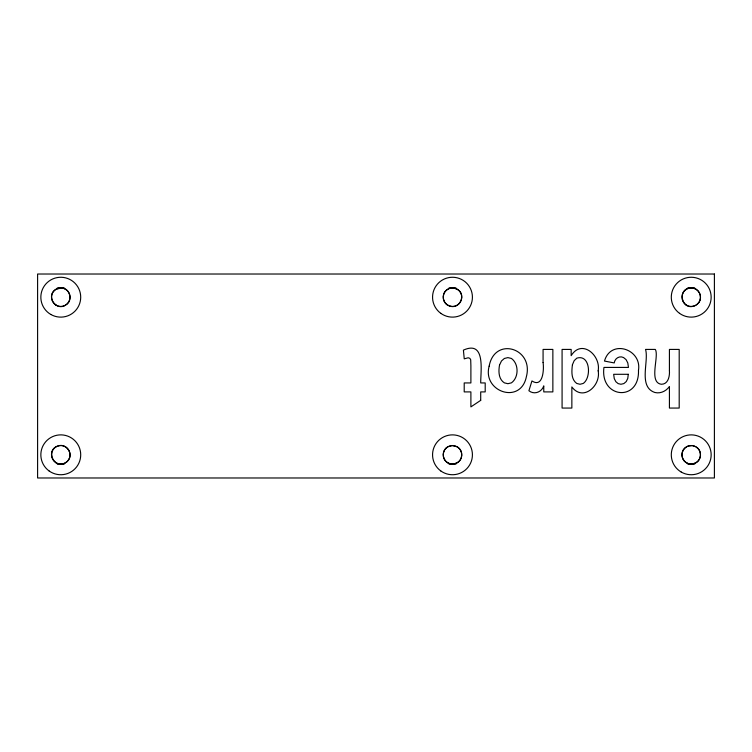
<?xml version="1.0" encoding="UTF-8"?>
<svg xmlns="http://www.w3.org/2000/svg" width="752" height="752" viewBox="0 0 752 752"><rect width="100%" height="100%" fill="white"/><g stroke="black" fill="none" stroke-linecap="round" stroke-linejoin="round"><path stroke-width="1.13" d="M67.558 461.126C74.232 454.744 66.533 442.637 57.913 445.992M697.997 303.517C703.045 298.591 699.877 289.012 692.874 288.072M66.975 461.69L66.223 462.301M697.424 304.081L696.672 304.692M55.328 289.699C45.853 295.865 55.855 311.413 65.415 305.218M66.223 304.692C72.784 300.424 70.246 289.069 62.435 288.072M447.045 289.699C441.236 293.524 442.383 303.376 448.935 305.754M447.205 447.186C441.255 450.927 442.279 460.967 448.935 463.364M457.771 462.424C462.941 459.115 463.053 450.73 457.93 447.308M685.946 447.186C680.071 450.88 680.964 460.741 687.45 463.27M696.502 462.424C701.672 459.115 701.785 450.73 696.672 447.308M56.052 289.219L61.749 287.978M447.863 289.163L448.953 288.627M447.863 446.773L452.168 445.541L457.122 446.782M686.595 446.773L687.685 446.237M65.415 462.828C54.567 469.69 45.289 450.608 57.237 446.237M695.854 305.218C681.387 312.907 675.926 286.803 692.188 287.978M457.122 462.828L453.465 464.022L449.621 463.617M695.854 462.828L692.207 464.022L688.362 463.617M449.621 288.383L453.484 287.978L457.122 289.172M688.362 445.992L692.188 445.588M57.302 287.922L64.258 287.922M449.01 287.922L455.966 287.922M687.742 287.922L694.698 287.922M57.302 464.078L64.258 464.078M449.01 464.078L455.966 464.078M687.742 464.078L694.698 464.078M692.874 445.682L695.854 446.782M449.621 306.008C459.19 309.739 466.484 295.198 457.93 289.699M543.076 362.539C544.119 369.176 543.123 388.333 531.937 380.935L528.91 390.739C534.258 395.063 541.731 392.159 543.771 385.861L543.771 391.905L552.861 391.905L552.861 349.417L543.076 349.417L543.076 362.539M669.421 370.698C669.797 376.132 668.302 384.281 661.375 384.263C648.337 382.618 659.382 356.241 655.321 349.417L645.545 349.417C649.126 361.402 637.95 386.866 654.898 392.497C660.472 393.888 666.216 391.096 669.421 386.5L669.421 408.063L679.197 408.063L679.197 349.417L669.421 349.417L669.421 370.698M598.169 370.821C601.055 385.607 583.073 401.953 571.858 386.942L571.858 408.063L562.082 408.063L562.082 349.417L571.163 349.417L571.163 355.658C581.747 338.56 601.008 355.47 598.169 370.821M638.476 370.341C639.604 402.348 599.748 398.457 603.95 367.418L628.456 367.418L627.807 362.972L626.087 359.635L623.549 357.548C619.357 355.405 614.769 358.516 614.215 362.934L604.476 361.054C610.878 338.635 642.048 349.201 638.476 370.341M489.157 366.168C482.135 391.642 520.638 404.999 526.362 376.771C534.042 348.044 494.619 336.172 489.157 366.168M572.422 364.748C571.642 371.056 570.937 379.271 576.746 383.454L580.008 384.263L583.204 383.464C591.645 377.786 590.273 353.948 576.812 358.159L574.19 360.64L572.422 364.748M499.525 365.096C498.388 371.244 498.491 379.121 504.366 382.862L507.891 383.699L511.416 382.862C518.936 377.504 518.936 363.808 511.416 358.46L507.891 357.614L504.366 358.46L501.471 360.979L499.525 365.096M628.277 374.299L627.779 378.416L626.228 381.584L623.859 383.586L620.936 384.263L618.172 383.623L615.85 381.715L614.262 378.594L613.66 374.299L628.277 374.299M480.707 400.346L470.893 406.898L470.893 391.905L464.21 391.905L464.21 382.937L470.893 382.937L470.893 365.82L470.705 359.757L469.831 358.337L468.176 357.773L464.247 358.854L463.411 350.131C485.773 339.998 480.65 370.858 480.707 382.937L485.2 382.937L485.2 391.905L480.707 391.905L480.707 400.346M714.4 274.019L37.6 274.019L37.6 477.981L714.4 477.981L714.4 274.019M49.059 470.931A19.937 19.937 0 0 0 80.605 456.887A19.937 19.937 0 0 0 52.668 436.592A19.937 19.937 0 0 0 49.059 470.931M440.775 313.321A19.937 19.937 0 0 0 472.312 299.277A19.937 19.937 0 0 0 444.376 278.983A19.937 19.937 0 0 0 440.775 313.321M679.507 313.321A19.937 19.937 0 0 0 711.044 299.277A19.937 19.937 0 0 0 683.117 278.983A19.937 19.937 0 0 0 679.507 313.321M440.775 470.931A19.937 19.937 0 0 0 472.312 456.887A19.937 19.937 0 0 0 444.376 436.592A19.937 19.937 0 0 0 440.775 470.931M681.256 472.068A19.937 19.937 0 0 0 711.157 454.81A19.937 19.937 0 0 0 681.256 437.542A19.937 19.937 0 0 0 681.256 472.068M447.562 462.659A9.268 9.268 0 0 0 461.756 455.148A9.268 9.268 0 0 0 448.154 446.613A9.268 9.268 0 0 0 447.562 462.659M55.855 305.049A9.268 9.268 0 0 0 70.039 297.538A9.268 9.268 0 0 0 56.438 289.003A9.268 9.268 0 0 0 55.855 305.049M686.294 305.049A9.268 9.268 0 0 0 700.488 297.538A9.268 9.268 0 0 0 686.886 289.003A9.268 9.268 0 0 0 686.294 305.049M50.807 314.458A19.937 19.937 0 0 0 80.708 297.19A19.937 19.937 0 0 0 50.807 279.932A19.937 19.937 0 0 0 50.807 314.458M55.855 462.659A9.268 9.268 0 0 0 70.039 455.148A9.268 9.268 0 0 0 56.438 446.613A9.268 9.268 0 0 0 55.855 462.659M686.294 462.659A9.268 9.268 0 0 0 700.488 455.148A9.268 9.268 0 0 0 686.886 446.613A9.268 9.268 0 0 0 686.294 462.659M447.562 305.049A9.268 9.268 0 0 0 461.756 297.538A9.268 9.268 0 0 0 448.154 289.003A9.268 9.268 0 0 0 447.562 305.049"/></g></svg>
